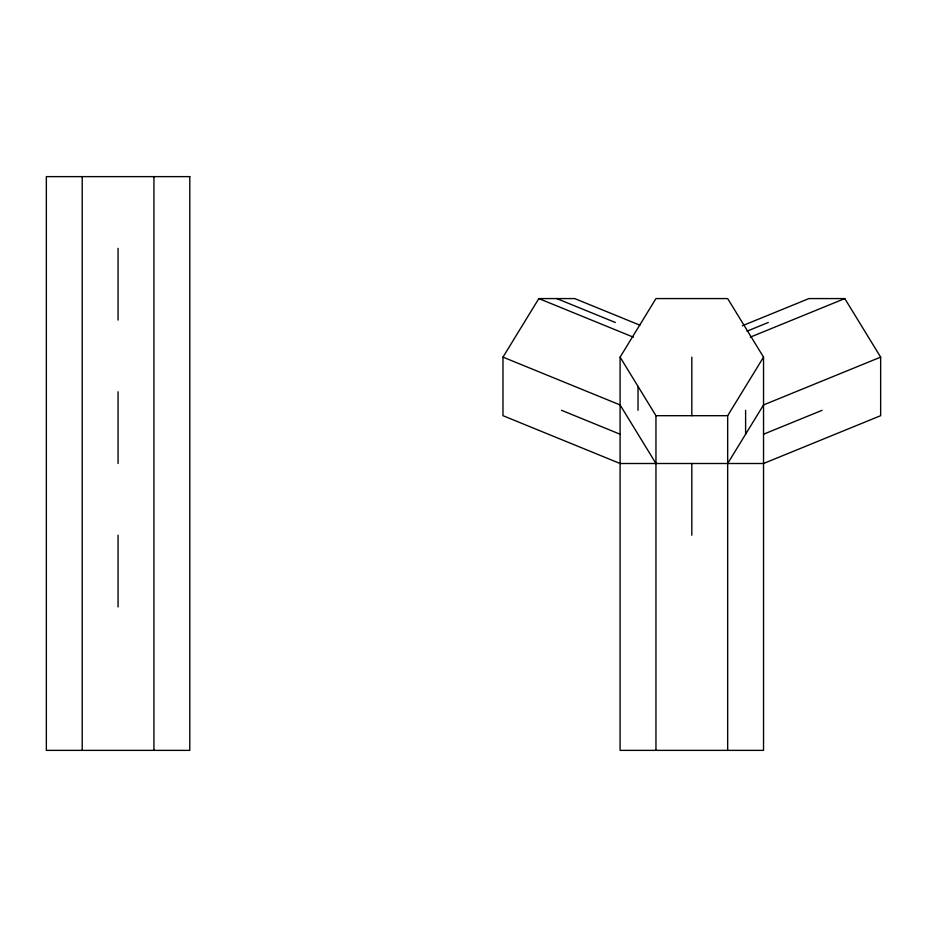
<?xml version="1.0" encoding="UTF-8"?>
<svg xmlns="http://www.w3.org/2000/svg" width="927" height="927" viewBox="0 0 927 927"><rect width="100%" height="100%" fill="white"/><g stroke="black" fill="none" stroke-linecap="round" stroke-linejoin="round"><path stroke-width="1.39" d="M742.388 325.736L808.935 298.575L844.787 298.575L880.65 357.127L880.65 415.69L763.535 463.5L620.093 463.5L502.979 415.69L502.979 357.127L538.842 298.575L574.705 298.575L639.908 325.192M620.093 357.127L655.957 298.575L727.672 298.575L763.535 357.127L763.535 750.372L620.093 750.372L620.093 357.127L655.957 415.69L655.957 750.372M727.672 750.372L727.672 415.69L763.535 357.127M727.672 463.5L763.535 404.937L880.65 357.127M747.011 331.171L768.298 322.48M750.302 337.15L844.787 298.575M763.535 434.218L822.087 410.313M655.957 415.69L727.672 415.69M556.768 298.575L615.331 322.48M538.842 298.575L633.326 337.15M502.979 357.127L620.093 404.937L655.957 463.5M561.542 410.313L620.093 434.218M745.609 410.313L745.609 434.218M691.82 357.127L691.82 415.69M691.82 463.5L691.82 535.215M638.031 386.408L638.031 410.313M153.928 176.628L153.928 750.372M118.065 248.343L118.065 320.058M118.065 391.785L118.065 463.5M118.065 535.215L118.065 606.942M82.213 176.628L82.213 750.372M189.792 176.628L46.35 176.628L46.35 750.372L189.792 750.372L189.792 176.628"/></g></svg>
